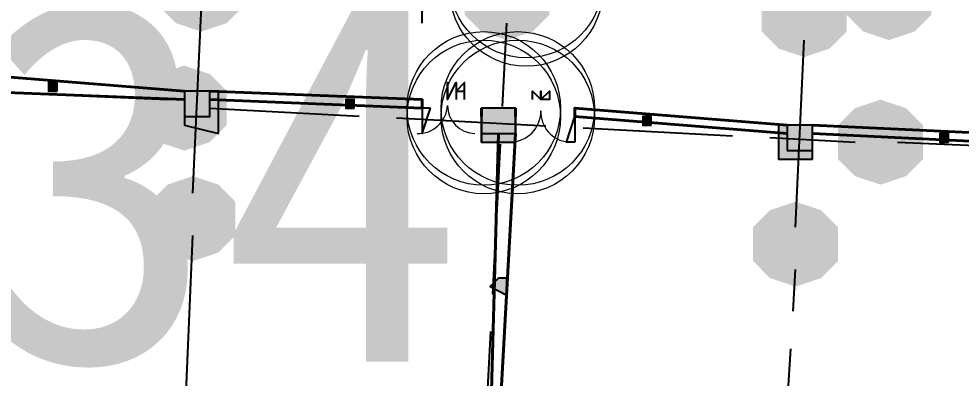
# Model space of a CAD drawing. Header units: millimetres. Extents: x 1542 to 2698, y 1376 to 2197.
# Drawn here: x 1666.45 to 1686.2, y 1831.06 to 1838.57 of the extents above; entities that cross this region are included whole.
import ezdxf

# ---------------------------------------------------------------- set-up
doc = ezdxf.new("R2010")
doc.units = ezdxf.units.MM
doc.linetypes.add('PDF_IMPORT', pattern=[1, 0.8, -0.2])
for name, color, linetype in [('PDF_COLU', 7, 'Continuous'), ('PDF_COLU_GZ', 7, 'Continuous'), ('PDF_COLU_GZ_HATCH', 6, 'Continuous'), ('PDF_DOTE', 1, 'Continuous'), ('PDF_WALL', 5, 'Continuous'), ('PDF_WINDOW', 2, 'Continuous'), ('PDF_WINDOW_TEXT', 7, 'Continuous'), ('PDF_文字', 5, 'Continuous')]:
    doc.layers.add(name, color=color, linetype=linetype)
for name, color, linetype, true_color in [('PDF_COLU-HATCH', 251, 'Continuous', 0x5a5a5a), ('PDF_COLUMN', 254, 'Continuous', 0xdcdcdc), ('PDF_PUB_HATCH', 8, 'Continuous', 0x7f7f7f)]:
    doc.layers.add(name, color=color, linetype=linetype, true_color=true_color)
doc.styles.add('PDF SimSun', font='')
doc.styles.get('PDF SimSun').set_extended_font_data('SimSun')

msp = doc.modelspace()

# ---------------------------------------------------------------- hatches: boundary and pattern name
at = {"layer": 'PDF_COLU-HATCH', "transparency": 33554559}
for points in [[(1670.635, 1837.062), (1669.923, 1837.062), (1669.923, 1836.351), (1670.635, 1836.173)], [(1676.863, 1836.706), (1676.151, 1836.706), (1676.151, 1835.995), (1676.863, 1835.995)], [(1683.09, 1836.351), (1682.378, 1836.351), (1682.378, 1835.639), (1683.09, 1835.639)]]:
    msp.add_hatch(color=256, dxfattribs=at).paths.add_polyline_path(points)
at = {"layer": 'PDF_COLU_GZ_HATCH', "transparency": 33554559}
for points in [[(1667.254, 1837.24), (1667.077, 1837.24), (1667.077, 1837.062), (1667.254, 1837.062)], [(1673.482, 1836.884), (1673.304, 1836.884), (1673.304, 1836.706), (1673.482, 1836.706)], [(1679.709, 1836.529), (1679.531, 1836.529), (1679.531, 1836.351), (1679.709, 1836.351)], [(1685.937, 1836.173), (1685.759, 1836.173), (1685.759, 1835.995), (1685.937, 1835.995)], [(1676.685, 1833.148), (1676.507, 1833.148), (1676.329, 1832.97), (1676.685, 1832.792)]]:
    msp.add_hatch(color=256, dxfattribs=at).paths.add_polyline_path(points)
at = {"layer": 'PDF_DOTE', "transparency": 33554559}
for points in [[(1670.279, 1840.087), (1669.745, 1839.909), (1669.39, 1839.553), (1669.39, 1838.842), (1669.745, 1838.486), (1670.279, 1838.308), (1670.813, 1838.486), (1671.169, 1838.842), (1671.169, 1839.553), (1670.813, 1839.909)], [(1676.685, 1839.909), (1676.151, 1839.731), (1675.795, 1839.375), (1675.795, 1838.664), (1676.151, 1838.308), (1676.685, 1838.13), (1677.218, 1838.308), (1677.574, 1838.664), (1677.574, 1839.375), (1677.218, 1839.731)], [(1684.691, 1839.909), (1684.158, 1839.731), (1683.802, 1839.375), (1683.802, 1838.664), (1684.158, 1838.308), (1684.691, 1838.13), (1685.225, 1838.308), (1685.581, 1838.664), (1685.581, 1839.375), (1685.225, 1839.731)], [(1682.912, 1839.553), (1682.378, 1839.375), (1682.022, 1839.019), (1682.022, 1838.308), (1682.378, 1837.952), (1682.912, 1837.774), (1683.446, 1837.952), (1683.802, 1838.308), (1683.802, 1839.019), (1683.446, 1839.375)], [(1669.923, 1837.596), (1669.39, 1837.418), (1669.034, 1837.062), (1669.034, 1836.351), (1669.39, 1835.995), (1669.923, 1835.817), (1670.457, 1835.995), (1670.813, 1836.351), (1670.813, 1837.062), (1670.457, 1837.418)], [(1684.513, 1836.884), (1683.98, 1836.706), (1683.624, 1836.351), (1683.624, 1835.639), (1683.98, 1835.283), (1684.513, 1835.105), (1685.047, 1835.283), (1685.403, 1835.639), (1685.403, 1836.351), (1685.047, 1836.706)], [(1670.101, 1835.283), (1669.568, 1835.105), (1669.212, 1834.749), (1669.212, 1834.038), (1669.568, 1833.682), (1670.101, 1833.504), (1670.635, 1833.682), (1670.991, 1834.038), (1670.991, 1834.749), (1670.635, 1835.105)], [(1682.734, 1834.749), (1682.2, 1834.571), (1681.844, 1834.215), (1681.844, 1833.504), (1682.2, 1833.148), (1682.734, 1832.97), (1683.268, 1833.148), (1683.624, 1833.504), (1683.624, 1834.215), (1683.268, 1834.571)]]:
    msp.add_hatch(color=256, dxfattribs=at).paths.add_polyline_path(points)
at = {"layer": 'PDF_PUB_HATCH', "transparency": 33554559}
for points in [[(1670.457, 1837.062), (1669.923, 1837.062), (1669.923, 1836.529), (1670.457, 1836.529)], [(1676.863, 1836.706), (1676.151, 1836.706), (1676.151, 1836.173), (1676.863, 1836.173)], [(1683.09, 1836.351), (1682.556, 1836.351), (1682.556, 1835.817), (1683.09, 1835.817)]]:
    msp.add_hatch(color=256, dxfattribs=at).paths.add_polyline_path(points)

# ---------------------------------------------------------------- linework, layer by layer
at = {"layer": 'PDF_COLU', "lineweight": 25}
for points in [[(1670.635, 1836.173), (1670.635, 1837.062), (1669.923, 1837.062), (1669.923, 1836.351)], [(1676.863, 1835.995), (1676.863, 1836.706), (1676.151, 1836.706), (1676.151, 1835.995)], [(1683.09, 1835.639), (1683.09, 1836.351), (1682.378, 1836.351), (1682.378, 1835.639)]]:
    msp.add_lwpolyline(points, close=True, dxfattribs=at)
at = {"layer": 'PDF_COLU_GZ', "lineweight": 25}
for points in [[(1667.254, 1837.062), (1667.254, 1837.24), (1667.077, 1837.24), (1667.077, 1837.062)], [(1673.482, 1836.706), (1673.482, 1836.884), (1673.304, 1836.884), (1673.304, 1836.706)], [(1679.709, 1836.351), (1679.709, 1836.529), (1679.531, 1836.529), (1679.531, 1836.351)], [(1685.937, 1835.995), (1685.937, 1836.173), (1685.759, 1836.173), (1685.759, 1835.995)], [(1676.685, 1832.792), (1676.685, 1833.148), (1676.507, 1833.148), (1676.329, 1832.97)]]:
    msp.add_lwpolyline(points, close=True, dxfattribs=at)
at = {"layer": 'PDF_COLUMN', "lineweight": 25}
for points in [[(1669.923, 1836.529), (1670.457, 1836.529), (1670.457, 1837.062), (1669.923, 1837.062)], [(1676.151, 1836.173), (1676.863, 1836.173), (1676.863, 1836.706), (1676.151, 1836.706)], [(1682.556, 1835.817), (1683.09, 1835.817), (1683.09, 1836.351), (1682.556, 1836.351)]]:
    msp.add_lwpolyline(points, close=True, dxfattribs=at)
at = {"layer": 'PDF_DOTE', "lineweight": 25}
for points in [[(1674.905, 1838.486), (1674.905, 1841.51)], [(1670.101, 1834.927), (1670.279, 1838.842)], [(1682.734, 1834.215), (1682.912, 1838.13)], [(1665.475, 1837.062), (1669.568, 1836.884)], [(1684.869, 1835.995), (1688.962, 1835.817)], [(1669.923, 1829.945), (1670.101, 1834.038)]]:
    msp.add_lwpolyline(points, dxfattribs=at)
at = {"layer": 'PDF_DOTE', "linetype": 'PDF_IMPORT', "lineweight": 25, "ltscale": 3.930536}
for points in [[(1675.973, 1824.963), (1676.685, 1838.486)], [(1682.2, 1824.607), (1682.734, 1833.326)]]:
    msp.add_lwpolyline(points, dxfattribs=at)
at = {"layer": 'PDF_DOTE', "linetype": 'PDF_IMPORT', "lineweight": 25, "ltscale": 3.918436}
msp.add_lwpolyline([(1670.457, 1836.706), (1683.98, 1835.995)], dxfattribs=at)
at = {"layer": 'PDF_WALL', "lineweight": 40}
for points in [[(1669.923, 1837.062), (1665.475, 1837.418), (1665.475, 1837.062), (1669.923, 1836.884)], [(1670.457, 1836.884), (1674.905, 1836.706), (1674.905, 1836.884), (1670.457, 1837.062)], [(1676.151, 1836.706), (1676.151, 1836.529)], [(1676.863, 1836.529), (1676.863, 1836.706)], [(1682.556, 1836.351), (1678.108, 1836.706), (1678.108, 1836.529), (1682.556, 1836.173)], [(1683.09, 1836.173), (1686.826, 1835.995), (1686.826, 1836.173), (1683.09, 1836.351)], [(1676.507, 1836.173), (1676.329, 1829.767)], [(1676.863, 1836.173), (1676.507, 1829.767)]]:
    msp.add_lwpolyline(points, dxfattribs=at)
at = {"layer": 'PDF_WALL', "lineweight": 0}
for centre in [(1677.089, 1839.369), (1677.089, 1839.191), (1676.199, 1836.7), (1676.199, 1836.522), (1676.911, 1836.7), (1676.911, 1836.522)]:
    msp.add_circle(centre, 1.608, dxfattribs=at)
at = {"layer": 'PDF_WINDOW', "lineweight": 13}
for points in [[(1674.799, 1836.173, 0.406736), (1675.438, 1836.762, 0.406736), (1676.012, 1836.175)], [(1676.756, 1835.995, 0.406736), (1677.397, 1836.651, 0.406736), (1677.97, 1835.997)]]:
    msp.add_lwpolyline(points, format="xyb", dxfattribs=at)
at = {"layer": 'PDF_WINDOW', "lineweight": 25}
for points in [[(1675.083, 1836.706), (1674.905, 1836.706), (1674.905, 1836.173)], [(1678.108, 1835.995), (1677.93, 1835.995), (1678.108, 1836.529)]]:
    msp.add_lwpolyline(points, close=True, dxfattribs=at)
for points in [[(1676.151, 1835.995), (1676.151, 1836.706), (1676.151, 1835.995)], [(1676.151, 1836.706), (1676.151, 1836.706)], [(1676.863, 1835.995), (1676.863, 1836.529), (1676.863, 1835.995)], [(1676.863, 1836.529), (1676.863, 1836.529)], [(1678.108, 1836.529), (1678.108, 1836.529)], [(1674.905, 1836.173), (1674.905, 1836.173)]]:
    msp.add_lwpolyline(points, dxfattribs=at)
at = {"layer": 'PDF_WINDOW_TEXT', "lineweight": 25}
for points in [[(1675.439, 1836.884), (1675.439, 1837.24), (1675.439, 1836.884), (1675.617, 1837.24), (1675.617, 1836.884)], [(1675.795, 1836.884), (1675.795, 1837.24), (1675.617, 1837.062), (1675.795, 1837.062)], [(1677.218, 1836.884), (1677.218, 1837.062), (1677.396, 1836.884), (1677.396, 1837.062), (1677.396, 1836.884), (1677.574, 1837.062), (1677.574, 1836.884), (1677.396, 1836.884)]]:
    msp.add_lwpolyline(points, dxfattribs=at)

# ---------------------------------------------------------------- texts
at = {"layer": 'PDF_文字', "insert": (1665.475, 1831.276), "char_height": 7.6004, "attachment_point": 7, "style": 'PDF SimSun'}
msp.add_mtext('34', dxfattribs=at)

doc.saveas('drawing.dxf')
